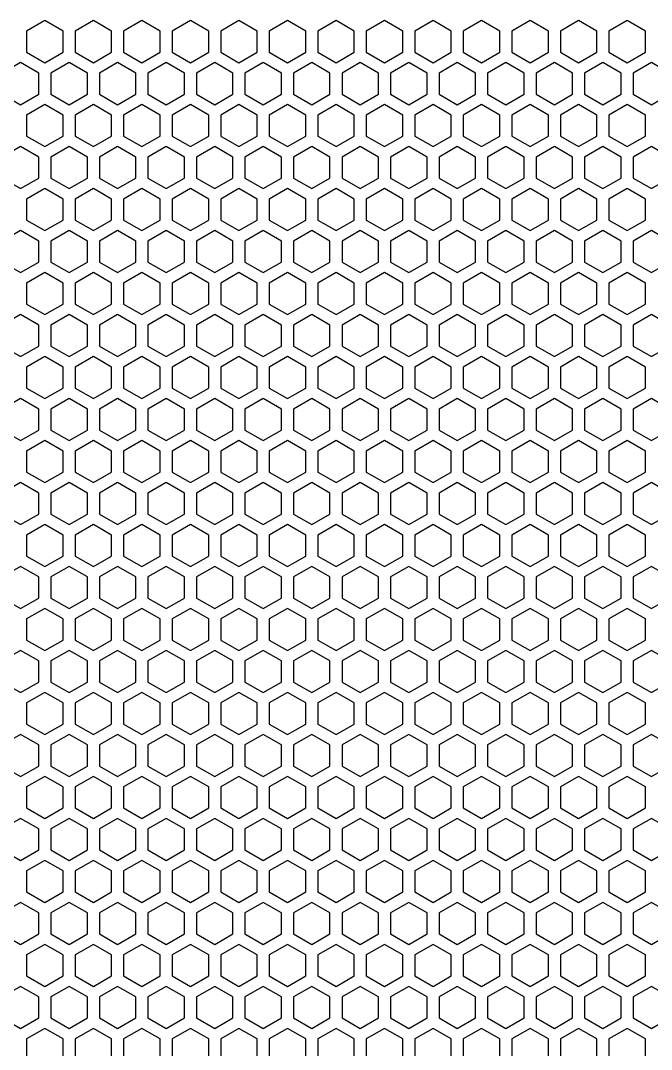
# Model space of a CAD drawing. Extents: x 2 to 204, y 16 to 190.
# Drawn here: x 51.5 to 103.9, y 104.5 to 190.1 of the extents above; entities that cross this region are included whole.
import ezdxf

# ---------------------------------------------------------------- set-up
doc = ezdxf.new("R2010")
doc.units = 0

msp = doc.modelspace()

# ---------------------------------------------------------------- linework, layer by layer
at = {"color": 7}
for points in [[(55.057551, 189.201402), (53.542006, 190.076402), (52.026464, 189.201402), (52.026464, 187.451405), (53.542006, 186.576405), (55.057551, 187.451405), (55.057551, 189.201402)], [(59.088635, 189.201402), (57.573093, 190.076402), (56.057551, 189.201402), (56.057551, 187.451405), (57.573093, 186.576405), (59.088635, 187.451405), (59.088635, 189.201402)], [(63.119718, 189.201402), (61.604176, 190.076402), (60.088634, 189.201402), (60.088634, 187.451405), (61.604176, 186.576405), (63.119718, 187.451405), (63.119718, 189.201402)], [(67.150801, 189.201402), (65.635259, 190.076402), (64.119717, 189.201402), (64.119717, 187.451405), (65.635259, 186.576405), (67.150801, 187.451405), (67.150801, 189.201402)], [(71.181887, 189.201402), (69.666343, 190.076402), (68.150801, 189.201402), (68.150801, 187.451405), (69.666343, 186.576405), (71.181887, 187.451405), (71.181887, 189.201402)], [(75.212968, 189.201402), (73.697426, 190.076402), (72.181884, 189.201402), (72.181884, 187.451405), (73.697426, 186.576405), (75.212968, 187.451405), (75.212968, 189.201402)], [(79.244054, 189.201402), (77.728512, 190.076402), (76.212968, 189.201402), (76.212968, 187.451405), (77.728512, 186.576405), (79.244054, 187.451405), (79.244054, 189.201402)], [(83.275138, 189.201402), (81.759596, 190.076402), (80.244051, 189.201402), (80.244051, 187.451405), (81.759596, 186.576405), (83.275138, 187.451405), (83.275138, 189.201402)], [(87.306221, 189.201402), (85.790679, 190.076402), (84.275137, 189.201402), (84.275137, 187.451405), (85.790679, 186.576405), (87.306221, 187.451405), (87.306221, 189.201402)], [(91.337304, 189.201402), (89.821762, 190.076402), (88.30622, 189.201402), (88.30622, 187.451405), (89.821762, 186.576405), (91.337304, 187.451405), (91.337304, 189.201402)], [(95.368388, 189.201402), (93.852846, 190.076402), (92.337304, 189.201402), (92.337304, 187.451405), (93.852846, 186.576405), (95.368388, 187.451405), (95.368388, 189.201402)], [(99.399474, 189.201402), (97.883929, 190.076402), (96.368387, 189.201402), (96.368387, 187.451405), (97.883929, 186.576405), (99.399474, 187.451405), (99.399474, 189.201402)], [(103.430557, 189.201402), (101.915013, 190.076402), (100.399471, 189.201402), (100.399471, 187.451405), (101.915013, 186.576405), (103.430557, 187.451405), (103.430557, 189.201402)], [(53.042008, 185.71038), (51.526466, 186.58538), (50.010924, 185.71038), (50.010924, 183.960383), (51.526466, 183.085383), (53.042008, 183.960383), (53.042008, 185.71038)], [(57.073092, 185.71038), (55.557549, 186.58538), (54.042007, 185.71038), (54.042007, 183.960383), (55.557549, 183.085383), (57.073092, 183.960383), (57.073092, 185.71038)], [(61.104175, 185.71038), (59.588633, 186.58538), (58.073091, 185.71038), (58.073091, 183.960383), (59.588633, 183.085383), (61.104175, 183.960383), (61.104175, 185.71038)], [(65.135261, 185.71038), (63.619719, 186.58538), (62.104174, 185.71038), (62.104174, 183.960383), (63.619719, 183.085383), (65.135261, 183.960383), (65.135261, 185.71038)], [(69.166344, 185.71038), (67.650802, 186.58538), (66.135258, 185.71038), (66.135258, 183.960383), (67.650802, 183.085383), (69.166344, 183.960383), (69.166344, 185.71038)], [(73.197428, 185.71038), (71.681886, 186.58538), (70.166344, 185.71038), (70.166344, 183.960383), (71.681886, 183.085383), (73.197428, 183.960383), (73.197428, 185.71038)], [(77.228511, 185.71038), (75.712969, 186.58538), (74.197427, 185.71038), (74.197427, 183.960383), (75.712969, 183.085383), (77.228511, 183.960383), (77.228511, 185.71038)], [(81.259595, 185.71038), (79.744053, 186.58538), (78.228511, 185.71038), (78.228511, 183.960383), (79.744053, 183.085383), (81.259595, 183.960383), (81.259595, 185.71038)], [(85.290681, 185.71038), (83.775136, 186.58538), (82.259594, 185.71038), (82.259594, 183.960383), (83.775136, 183.085383), (85.290681, 183.960383), (85.290681, 185.71038)], [(89.321764, 185.71038), (87.806219, 186.58538), (86.290677, 185.71038), (86.290677, 183.960383), (87.806219, 183.085383), (89.321764, 183.960383), (89.321764, 185.71038)], [(93.352847, 185.71038), (91.837305, 186.58538), (90.321763, 185.71038), (90.321763, 183.960383), (91.837305, 183.085383), (93.352847, 183.960383), (93.352847, 185.71038)], [(97.383931, 185.71038), (95.868389, 186.58538), (94.352847, 185.71038), (94.352847, 183.960383), (95.868389, 183.085383), (97.383931, 183.960383), (97.383931, 185.71038)], [(101.415014, 185.71038), (99.899472, 186.58538), (98.38393, 185.71038), (98.38393, 183.960383), (99.899472, 183.085383), (101.415014, 183.960383), (101.415014, 185.71038)], [(105.446098, 185.71038), (103.930556, 186.58538), (102.415014, 185.71038), (102.415014, 183.960383), (103.930556, 183.085383), (105.446098, 183.960383), (105.446098, 185.71038)], [(55.057551, 182.219361), (53.542006, 183.094358), (52.026464, 182.219361), (52.026464, 180.469361), (53.542006, 179.594364), (55.057551, 180.469361), (55.057551, 182.219361)], [(59.088635, 182.219361), (57.573093, 183.094358), (56.057551, 182.219361), (56.057551, 180.469361), (57.573093, 179.594364), (59.088635, 180.469361), (59.088635, 182.219361)], [(63.119718, 182.219361), (61.604176, 183.094358), (60.088634, 182.219361), (60.088634, 180.469361), (61.604176, 179.594364), (63.119718, 180.469361), (63.119718, 182.219361)], [(67.150801, 182.219361), (65.635259, 183.094358), (64.119717, 182.219361), (64.119717, 180.469361), (65.635259, 179.594364), (67.150801, 180.469361), (67.150801, 182.219361)], [(71.181887, 182.219361), (69.666343, 183.094358), (68.150801, 182.219361), (68.150801, 180.469361), (69.666343, 179.594364), (71.181887, 180.469361), (71.181887, 182.219361)], [(75.212968, 182.219361), (73.697426, 183.094358), (72.181884, 182.219361), (72.181884, 180.469361), (73.697426, 179.594364), (75.212968, 180.469361), (75.212968, 182.219361)], [(79.244054, 182.219361), (77.728512, 183.094358), (76.212968, 182.219361), (76.212968, 180.469361), (77.728512, 179.594364), (79.244054, 180.469361), (79.244054, 182.219361)], [(83.275138, 182.219361), (81.759596, 183.094358), (80.244051, 182.219361), (80.244051, 180.469361), (81.759596, 179.594364), (83.275138, 180.469361), (83.275138, 182.219361)], [(87.306221, 182.219361), (85.790679, 183.094358), (84.275137, 182.219361), (84.275137, 180.469361), (85.790679, 179.594364), (87.306221, 180.469361), (87.306221, 182.219361)], [(91.337304, 182.219361), (89.821762, 183.094358), (88.30622, 182.219361), (88.30622, 180.469361), (89.821762, 179.594364), (91.337304, 180.469361), (91.337304, 182.219361)], [(95.368388, 182.219361), (93.852846, 183.094358), (92.337304, 182.219361), (92.337304, 180.469361), (93.852846, 179.594364), (95.368388, 180.469361), (95.368388, 182.219361)], [(99.399474, 182.219361), (97.883929, 183.094358), (96.368387, 182.219361), (96.368387, 180.469361), (97.883929, 179.594364), (99.399474, 180.469361), (99.399474, 182.219361)], [(103.430557, 182.219361), (101.915013, 183.094358), (100.399471, 182.219361), (100.399471, 180.469361), (101.915013, 179.594364), (103.430557, 180.469361), (103.430557, 182.219361)], [(53.042008, 178.728339), (51.526466, 179.603339), (50.010924, 178.728339), (50.010924, 176.978342), (51.526466, 176.103342), (53.042008, 176.978342), (53.042008, 178.728339)], [(57.073092, 178.728339), (55.557549, 179.603339), (54.042007, 178.728339), (54.042007, 176.978342), (55.557549, 176.103342), (57.073092, 176.978342), (57.073092, 178.728339)], [(61.104175, 178.728339), (59.588633, 179.603339), (58.073091, 178.728339), (58.073091, 176.978342), (59.588633, 176.103342), (61.104175, 176.978342), (61.104175, 178.728339)], [(65.135261, 178.728339), (63.619719, 179.603339), (62.104174, 178.728339), (62.104174, 176.978342), (63.619719, 176.103342), (65.135261, 176.978342), (65.135261, 178.728339)], [(69.166344, 178.728339), (67.650802, 179.603339), (66.135258, 178.728339), (66.135258, 176.978342), (67.650802, 176.103342), (69.166344, 176.978342), (69.166344, 178.728339)], [(73.197428, 178.728339), (71.681886, 179.603339), (70.166344, 178.728339), (70.166344, 176.978342), (71.681886, 176.103342), (73.197428, 176.978342), (73.197428, 178.728339)], [(77.228511, 178.728339), (75.712969, 179.603339), (74.197427, 178.728339), (74.197427, 176.978342), (75.712969, 176.103342), (77.228511, 176.978342), (77.228511, 178.728339)], [(81.259595, 178.728339), (79.744053, 179.603339), (78.228511, 178.728339), (78.228511, 176.978342), (79.744053, 176.103342), (81.259595, 176.978342), (81.259595, 178.728339)], [(85.290681, 178.728339), (83.775136, 179.603339), (82.259594, 178.728339), (82.259594, 176.978342), (83.775136, 176.103342), (85.290681, 176.978342), (85.290681, 178.728339)], [(89.321764, 178.728339), (87.806219, 179.603339), (86.290677, 178.728339), (86.290677, 176.978342), (87.806219, 176.103342), (89.321764, 176.978342), (89.321764, 178.728339)], [(93.352847, 178.728339), (91.837305, 179.603339), (90.321763, 178.728339), (90.321763, 176.978342), (91.837305, 176.103342), (93.352847, 176.978342), (93.352847, 178.728339)], [(97.383931, 178.728339), (95.868389, 179.603339), (94.352847, 178.728339), (94.352847, 176.978342), (95.868389, 176.103342), (97.383931, 176.978342), (97.383931, 178.728339)], [(101.415014, 178.728339), (99.899472, 179.603339), (98.38393, 178.728339), (98.38393, 176.978342), (99.899472, 176.103342), (101.415014, 176.978342), (101.415014, 178.728339)], [(105.446098, 178.728339), (103.930556, 179.603339), (102.415014, 178.728339), (102.415014, 176.978342), (103.930556, 176.103342), (105.446098, 176.978342), (105.446098, 178.728339)], [(55.057551, 175.237317), (53.542006, 176.112317), (52.026464, 175.237317), (52.026464, 173.48732), (53.542006, 172.612321), (55.057551, 173.48732), (55.057551, 175.237317)], [(59.088635, 175.237317), (57.573093, 176.112317), (56.057551, 175.237317), (56.057551, 173.48732), (57.573093, 172.612321), (59.088635, 173.48732), (59.088635, 175.237317)], [(63.119718, 175.237317), (61.604176, 176.112317), (60.088634, 175.237317), (60.088634, 173.48732), (61.604176, 172.612321), (63.119718, 173.48732), (63.119718, 175.237317)], [(67.150801, 175.237317), (65.635259, 176.112317), (64.119717, 175.237317), (64.119717, 173.48732), (65.635259, 172.612321), (67.150801, 173.48732), (67.150801, 175.237317)], [(71.181887, 175.237317), (69.666343, 176.112317), (68.150801, 175.237317), (68.150801, 173.48732), (69.666343, 172.612321), (71.181887, 173.48732), (71.181887, 175.237317)], [(75.212968, 175.237317), (73.697426, 176.112317), (72.181884, 175.237317), (72.181884, 173.48732), (73.697426, 172.612321), (75.212968, 173.48732), (75.212968, 175.237317)], [(79.244054, 175.237317), (77.728512, 176.112317), (76.212968, 175.237317), (76.212968, 173.48732), (77.728512, 172.612321), (79.244054, 173.48732), (79.244054, 175.237317)], [(83.275138, 175.237317), (81.759596, 176.112317), (80.244051, 175.237317), (80.244051, 173.48732), (81.759596, 172.612321), (83.275138, 173.48732), (83.275138, 175.237317)], [(87.306221, 175.237317), (85.790679, 176.112317), (84.275137, 175.237317), (84.275137, 173.48732), (85.790679, 172.612321), (87.306221, 173.48732), (87.306221, 175.237317)], [(91.337304, 175.237317), (89.821762, 176.112317), (88.30622, 175.237317), (88.30622, 173.48732), (89.821762, 172.612321), (91.337304, 173.48732), (91.337304, 175.237317)], [(95.368388, 175.237317), (93.852846, 176.112317), (92.337304, 175.237317), (92.337304, 173.48732), (93.852846, 172.612321), (95.368388, 173.48732), (95.368388, 175.237317)], [(99.399474, 175.237317), (97.883929, 176.112317), (96.368387, 175.237317), (96.368387, 173.48732), (97.883929, 172.612321), (99.399474, 173.48732), (99.399474, 175.237317)], [(103.430557, 175.237317), (101.915013, 176.112317), (100.399471, 175.237317), (100.399471, 173.48732), (101.915013, 172.612321), (103.430557, 173.48732), (103.430557, 175.237317)], [(53.042008, 171.746298), (51.526466, 172.621298), (50.010924, 171.746298), (50.010924, 169.996301), (51.526466, 169.121301), (53.042008, 169.996301), (53.042008, 171.746298)], [(57.073092, 171.746298), (55.557549, 172.621298), (54.042007, 171.746298), (54.042007, 169.996301), (55.557549, 169.121301), (57.073092, 169.996301), (57.073092, 171.746298)], [(61.104175, 171.746298), (59.588633, 172.621298), (58.073091, 171.746298), (58.073091, 169.996301), (59.588633, 169.121301), (61.104175, 169.996301), (61.104175, 171.746298)], [(65.135261, 171.746298), (63.619719, 172.621298), (62.104174, 171.746298), (62.104174, 169.996301), (63.619719, 169.121301), (65.135261, 169.996301), (65.135261, 171.746298)], [(69.166344, 171.746298), (67.650802, 172.621298), (66.135258, 171.746298), (66.135258, 169.996301), (67.650802, 169.121301), (69.166344, 169.996301), (69.166344, 171.746298)], [(73.197428, 171.746298), (71.681886, 172.621298), (70.166344, 171.746298), (70.166344, 169.996301), (71.681886, 169.121301), (73.197428, 169.996301), (73.197428, 171.746298)], [(77.228511, 171.746298), (75.712969, 172.621298), (74.197427, 171.746298), (74.197427, 169.996301), (75.712969, 169.121301), (77.228511, 169.996301), (77.228511, 171.746298)], [(81.259595, 171.746298), (79.744053, 172.621298), (78.228511, 171.746298), (78.228511, 169.996301), (79.744053, 169.121301), (81.259595, 169.996301), (81.259595, 171.746298)], [(85.290681, 171.746298), (83.775136, 172.621298), (82.259594, 171.746298), (82.259594, 169.996301), (83.775136, 169.121301), (85.290681, 169.996301), (85.290681, 171.746298)], [(89.321764, 171.746298), (87.806219, 172.621298), (86.290677, 171.746298), (86.290677, 169.996301), (87.806219, 169.121301), (89.321764, 169.996301), (89.321764, 171.746298)], [(93.352847, 171.746298), (91.837305, 172.621298), (90.321763, 171.746298), (90.321763, 169.996301), (91.837305, 169.121301), (93.352847, 169.996301), (93.352847, 171.746298)], [(97.383931, 171.746298), (95.868389, 172.621298), (94.352847, 171.746298), (94.352847, 169.996301), (95.868389, 169.121301), (97.383931, 169.996301), (97.383931, 171.746298)], [(101.415014, 171.746298), (99.899472, 172.621298), (98.38393, 171.746298), (98.38393, 169.996301), (99.899472, 169.121301), (101.415014, 169.996301), (101.415014, 171.746298)], [(105.446098, 171.746298), (103.930556, 172.621298), (102.415014, 171.746298), (102.415014, 169.996301), (103.930556, 169.121301), (105.446098, 169.996301), (105.446098, 171.746298)], [(55.057551, 168.255276), (53.542006, 169.130276), (52.026464, 168.255276), (52.026464, 166.505279), (53.542006, 165.630279), (55.057551, 166.505279), (55.057551, 168.255276)], [(59.088635, 168.255276), (57.573093, 169.130276), (56.057551, 168.255276), (56.057551, 166.505279), (57.573093, 165.630279), (59.088635, 166.505279), (59.088635, 168.255276)], [(63.119718, 168.255276), (61.604176, 169.130276), (60.088634, 168.255276), (60.088634, 166.505279), (61.604176, 165.630279), (63.119718, 166.505279), (63.119718, 168.255276)], [(67.150801, 168.255276), (65.635259, 169.130276), (64.119717, 168.255276), (64.119717, 166.505279), (65.635259, 165.630279), (67.150801, 166.505279), (67.150801, 168.255276)], [(71.181887, 168.255276), (69.666343, 169.130276), (68.150801, 168.255276), (68.150801, 166.505279), (69.666343, 165.630279), (71.181887, 166.505279), (71.181887, 168.255276)], [(75.212968, 168.255276), (73.697426, 169.130276), (72.181884, 168.255276), (72.181884, 166.505279), (73.697426, 165.630279), (75.212968, 166.505279), (75.212968, 168.255276)], [(79.244054, 168.255276), (77.728512, 169.130276), (76.212968, 168.255276), (76.212968, 166.505279), (77.728512, 165.630279), (79.244054, 166.505279), (79.244054, 168.255276)], [(83.275138, 168.255276), (81.759596, 169.130276), (80.244051, 168.255276), (80.244051, 166.505279), (81.759596, 165.630279), (83.275138, 166.505279), (83.275138, 168.255276)], [(87.306221, 168.255276), (85.790679, 169.130276), (84.275137, 168.255276), (84.275137, 166.505279), (85.790679, 165.630279), (87.306221, 166.505279), (87.306221, 168.255276)], [(91.337304, 168.255276), (89.821762, 169.130276), (88.30622, 168.255276), (88.30622, 166.505279), (89.821762, 165.630279), (91.337304, 166.505279), (91.337304, 168.255276)], [(95.368388, 168.255276), (93.852846, 169.130276), (92.337304, 168.255276), (92.337304, 166.505279), (93.852846, 165.630279), (95.368388, 166.505279), (95.368388, 168.255276)], [(99.399474, 168.255276), (97.883929, 169.130276), (96.368387, 168.255276), (96.368387, 166.505279), (97.883929, 165.630279), (99.399474, 166.505279), (99.399474, 168.255276)], [(103.430557, 168.255276), (101.915013, 169.130276), (100.399471, 168.255276), (100.399471, 166.505279), (101.915013, 165.630279), (103.430557, 166.505279), (103.430557, 168.255276)], [(53.042008, 164.764254), (51.526466, 165.639254), (50.010924, 164.764254), (50.010924, 163.014257), (51.526466, 162.139258), (53.042008, 163.014257), (53.042008, 164.764254)], [(57.073092, 164.764254), (55.557549, 165.639254), (54.042007, 164.764254), (54.042007, 163.014257), (55.557549, 162.139258), (57.073092, 163.014257), (57.073092, 164.764254)], [(61.104175, 164.764254), (59.588633, 165.639254), (58.073091, 164.764254), (58.073091, 163.014257), (59.588633, 162.139258), (61.104175, 163.014257), (61.104175, 164.764254)], [(65.135261, 164.764254), (63.619719, 165.639254), (62.104174, 164.764254), (62.104174, 163.014257), (63.619719, 162.139258), (65.135261, 163.014257), (65.135261, 164.764254)], [(69.166344, 164.764254), (67.650802, 165.639254), (66.135258, 164.764254), (66.135258, 163.014257), (67.650802, 162.139258), (69.166344, 163.014257), (69.166344, 164.764254)], [(73.197428, 164.764254), (71.681886, 165.639254), (70.166344, 164.764254), (70.166344, 163.014257), (71.681886, 162.139258), (73.197428, 163.014257), (73.197428, 164.764254)], [(77.228511, 164.764254), (75.712969, 165.639254), (74.197427, 164.764254), (74.197427, 163.014257), (75.712969, 162.139258), (77.228511, 163.014257), (77.228511, 164.764254)], [(81.259595, 164.764254), (79.744053, 165.639254), (78.228511, 164.764254), (78.228511, 163.014257), (79.744053, 162.139258), (81.259595, 163.014257), (81.259595, 164.764254)], [(85.290681, 164.764254), (83.775136, 165.639254), (82.259594, 164.764254), (82.259594, 163.014257), (83.775136, 162.139258), (85.290681, 163.014257), (85.290681, 164.764254)], [(89.321764, 164.764254), (87.806219, 165.639254), (86.290677, 164.764254), (86.290677, 163.014257), (87.806219, 162.139258), (89.321764, 163.014257), (89.321764, 164.764254)], [(93.352847, 164.764254), (91.837305, 165.639254), (90.321763, 164.764254), (90.321763, 163.014257), (91.837305, 162.139258), (93.352847, 163.014257), (93.352847, 164.764254)], [(97.383931, 164.764254), (95.868389, 165.639254), (94.352847, 164.764254), (94.352847, 163.014257), (95.868389, 162.139258), (97.383931, 163.014257), (97.383931, 164.764254)], [(101.415014, 164.764254), (99.899472, 165.639254), (98.38393, 164.764254), (98.38393, 163.014257), (99.899472, 162.139258), (101.415014, 163.014257), (101.415014, 164.764254)], [(105.446098, 164.764254), (103.930556, 165.639254), (102.415014, 164.764254), (102.415014, 163.014257), (103.930556, 162.139258), (105.446098, 163.014257), (105.446098, 164.764254)], [(55.057551, 161.273235), (53.542006, 162.148235), (52.026464, 161.273235), (52.026464, 159.523238), (53.542006, 158.648238), (55.057551, 159.523238), (55.057551, 161.273235)], [(59.088635, 161.273235), (57.573093, 162.148235), (56.057551, 161.273235), (56.057551, 159.523238), (57.573093, 158.648238), (59.088635, 159.523238), (59.088635, 161.273235)], [(63.119718, 161.273235), (61.604176, 162.148235), (60.088634, 161.273235), (60.088634, 159.523238), (61.604176, 158.648238), (63.119718, 159.523238), (63.119718, 161.273235)], [(67.150801, 161.273235), (65.635259, 162.148235), (64.119717, 161.273235), (64.119717, 159.523238), (65.635259, 158.648238), (67.150801, 159.523238), (67.150801, 161.273235)], [(71.181887, 161.273235), (69.666343, 162.148235), (68.150801, 161.273235), (68.150801, 159.523238), (69.666343, 158.648238), (71.181887, 159.523238), (71.181887, 161.273235)], [(75.212968, 161.273235), (73.697426, 162.148235), (72.181884, 161.273235), (72.181884, 159.523238), (73.697426, 158.648238), (75.212968, 159.523238), (75.212968, 161.273235)], [(79.244054, 161.273235), (77.728512, 162.148235), (76.212968, 161.273235), (76.212968, 159.523238), (77.728512, 158.648238), (79.244054, 159.523238), (79.244054, 161.273235)], [(83.275138, 161.273235), (81.759596, 162.148235), (80.244051, 161.273235), (80.244051, 159.523238), (81.759596, 158.648238), (83.275138, 159.523238), (83.275138, 161.273235)], [(87.306221, 161.273235), (85.790679, 162.148235), (84.275137, 161.273235), (84.275137, 159.523238), (85.790679, 158.648238), (87.306221, 159.523238), (87.306221, 161.273235)], [(91.337304, 161.273235), (89.821762, 162.148235), (88.30622, 161.273235), (88.30622, 159.523238), (89.821762, 158.648238), (91.337304, 159.523238), (91.337304, 161.273235)], [(95.368388, 161.273235), (93.852846, 162.148235), (92.337304, 161.273235), (92.337304, 159.523238), (93.852846, 158.648238), (95.368388, 159.523238), (95.368388, 161.273235)], [(99.399474, 161.273235), (97.883929, 162.148235), (96.368387, 161.273235), (96.368387, 159.523238), (97.883929, 158.648238), (99.399474, 159.523238), (99.399474, 161.273235)], [(103.430557, 161.273235), (101.915013, 162.148235), (100.399471, 161.273235), (100.399471, 159.523238), (101.915013, 158.648238), (103.430557, 159.523238), (103.430557, 161.273235)], [(53.042008, 157.782213), (51.526466, 158.657213), (50.010924, 157.782213), (50.010924, 156.032216), (51.526466, 155.157216), (53.042008, 156.032216), (53.042008, 157.782213)], [(57.073092, 157.782213), (55.557549, 158.657213), (54.042007, 157.782213), (54.042007, 156.032216), (55.557549, 155.157216), (57.073092, 156.032216), (57.073092, 157.782213)], [(61.104175, 157.782213), (59.588633, 158.657213), (58.073091, 157.782213), (58.073091, 156.032216), (59.588633, 155.157216), (61.104175, 156.032216), (61.104175, 157.782213)], [(65.135261, 157.782213), (63.619719, 158.657213), (62.104174, 157.782213), (62.104174, 156.032216), (63.619719, 155.157216), (65.135261, 156.032216), (65.135261, 157.782213)], [(69.166344, 157.782213), (67.650802, 158.657213), (66.135258, 157.782213), (66.135258, 156.032216), (67.650802, 155.157216), (69.166344, 156.032216), (69.166344, 157.782213)], [(73.197428, 157.782213), (71.681886, 158.657213), (70.166344, 157.782213), (70.166344, 156.032216), (71.681886, 155.157216), (73.197428, 156.032216), (73.197428, 157.782213)], [(77.228511, 157.782213), (75.712969, 158.657213), (74.197427, 157.782213), (74.197427, 156.032216), (75.712969, 155.157216), (77.228511, 156.032216), (77.228511, 157.782213)], [(81.259595, 157.782213), (79.744053, 158.657213), (78.228511, 157.782213), (78.228511, 156.032216), (79.744053, 155.157216), (81.259595, 156.032216), (81.259595, 157.782213)], [(85.290681, 157.782213), (83.775136, 158.657213), (82.259594, 157.782213), (82.259594, 156.032216), (83.775136, 155.157216), (85.290681, 156.032216), (85.290681, 157.782213)], [(89.321764, 157.782213), (87.806219, 158.657213), (86.290677, 157.782213), (86.290677, 156.032216), (87.806219, 155.157216), (89.321764, 156.032216), (89.321764, 157.782213)], [(93.352847, 157.782213), (91.837305, 158.657213), (90.321763, 157.782213), (90.321763, 156.032216), (91.837305, 155.157216), (93.352847, 156.032216), (93.352847, 157.782213)], [(97.383931, 157.782213), (95.868389, 158.657213), (94.352847, 157.782213), (94.352847, 156.032216), (95.868389, 155.157216), (97.383931, 156.032216), (97.383931, 157.782213)], [(101.415014, 157.782213), (99.899472, 158.657213), (98.38393, 157.782213), (98.38393, 156.032216), (99.899472, 155.157216), (101.415014, 156.032216), (101.415014, 157.782213)], [(105.446098, 157.782213), (103.930556, 158.657213), (102.415014, 157.782213), (102.415014, 156.032216), (103.930556, 155.157216), (105.446098, 156.032216), (105.446098, 157.782213)], [(55.057551, 154.291194), (53.542006, 155.166191), (52.026464, 154.291194), (52.026464, 152.541194), (53.542006, 151.666197), (55.057551, 152.541194), (55.057551, 154.291194)], [(59.088635, 154.291194), (57.573093, 155.166191), (56.057551, 154.291194), (56.057551, 152.541194), (57.573093, 151.666197), (59.088635, 152.541194), (59.088635, 154.291194)], [(63.119718, 154.291194), (61.604176, 155.166191), (60.088634, 154.291194), (60.088634, 152.541194), (61.604176, 151.666197), (63.119718, 152.541194), (63.119718, 154.291194)], [(67.150801, 154.291194), (65.635259, 155.166191), (64.119717, 154.291194), (64.119717, 152.541194), (65.635259, 151.666197), (67.150801, 152.541194), (67.150801, 154.291194)], [(71.181887, 154.291194), (69.666343, 155.166191), (68.150801, 154.291194), (68.150801, 152.541194), (69.666343, 151.666197), (71.181887, 152.541194), (71.181887, 154.291194)], [(75.212968, 154.291194), (73.697426, 155.166191), (72.181884, 154.291194), (72.181884, 152.541194), (73.697426, 151.666197), (75.212968, 152.541194), (75.212968, 154.291194)], [(79.244054, 154.291194), (77.728512, 155.166191), (76.212968, 154.291194), (76.212968, 152.541194), (77.728512, 151.666197), (79.244054, 152.541194), (79.244054, 154.291194)], [(83.275138, 154.291194), (81.759596, 155.166191), (80.244051, 154.291194), (80.244051, 152.541194), (81.759596, 151.666197), (83.275138, 152.541194), (83.275138, 154.291194)], [(87.306221, 154.291194), (85.790679, 155.166191), (84.275137, 154.291194), (84.275137, 152.541194), (85.790679, 151.666197), (87.306221, 152.541194), (87.306221, 154.291194)], [(91.337304, 154.291194), (89.821762, 155.166191), (88.30622, 154.291194), (88.30622, 152.541194), (89.821762, 151.666197), (91.337304, 152.541194), (91.337304, 154.291194)], [(95.368388, 154.291194), (93.852846, 155.166191), (92.337304, 154.291194), (92.337304, 152.541194), (93.852846, 151.666197), (95.368388, 152.541194), (95.368388, 154.291194)], [(99.399474, 154.291194), (97.883929, 155.166191), (96.368387, 154.291194), (96.368387, 152.541194), (97.883929, 151.666197), (99.399474, 152.541194), (99.399474, 154.291194)], [(103.430557, 154.291194), (101.915013, 155.166191), (100.399471, 154.291194), (100.399471, 152.541194), (101.915013, 151.666197), (103.430557, 152.541194), (103.430557, 154.291194)], [(53.042008, 150.800172), (51.526466, 151.675169), (50.010924, 150.800172), (50.010924, 149.050172), (51.526466, 148.175175), (53.042008, 149.050172), (53.042008, 150.800172)], [(57.073092, 150.800172), (55.557549, 151.675169), (54.042007, 150.800172), (54.042007, 149.050172), (55.557549, 148.175175), (57.073092, 149.050172), (57.073092, 150.800172)], [(61.104175, 150.800172), (59.588633, 151.675169), (58.073091, 150.800172), (58.073091, 149.050172), (59.588633, 148.175175), (61.104175, 149.050172), (61.104175, 150.800172)], [(65.135261, 150.800172), (63.619719, 151.675169), (62.104174, 150.800172), (62.104174, 149.050172), (63.619719, 148.175175), (65.135261, 149.050172), (65.135261, 150.800172)], [(69.166344, 150.800172), (67.650802, 151.675169), (66.135258, 150.800172), (66.135258, 149.050172), (67.650802, 148.175175), (69.166344, 149.050172), (69.166344, 150.800172)], [(73.197428, 150.800172), (71.681886, 151.675169), (70.166344, 150.800172), (70.166344, 149.050172), (71.681886, 148.175175), (73.197428, 149.050172), (73.197428, 150.800172)], [(77.228511, 150.800172), (75.712969, 151.675169), (74.197427, 150.800172), (74.197427, 149.050172), (75.712969, 148.175175), (77.228511, 149.050172), (77.228511, 150.800172)], [(81.259595, 150.800172), (79.744053, 151.675169), (78.228511, 150.800172), (78.228511, 149.050172), (79.744053, 148.175175), (81.259595, 149.050172), (81.259595, 150.800172)], [(85.290681, 150.800172), (83.775136, 151.675169), (82.259594, 150.800172), (82.259594, 149.050172), (83.775136, 148.175175), (85.290681, 149.050172), (85.290681, 150.800172)], [(89.321764, 150.800172), (87.806219, 151.675169), (86.290677, 150.800172), (86.290677, 149.050172), (87.806219, 148.175175), (89.321764, 149.050172), (89.321764, 150.800172)], [(93.352847, 150.800172), (91.837305, 151.675169), (90.321763, 150.800172), (90.321763, 149.050172), (91.837305, 148.175175), (93.352847, 149.050172), (93.352847, 150.800172)], [(97.383931, 150.800172), (95.868389, 151.675169), (94.352847, 150.800172), (94.352847, 149.050172), (95.868389, 148.175175), (97.383931, 149.050172), (97.383931, 150.800172)], [(101.415014, 150.800172), (99.899472, 151.675169), (98.38393, 150.800172), (98.38393, 149.050172), (99.899472, 148.175175), (101.415014, 149.050172), (101.415014, 150.800172)], [(105.446098, 150.800172), (103.930556, 151.675169), (102.415014, 150.800172), (102.415014, 149.050172), (103.930556, 148.175175), (105.446098, 149.050172), (105.446098, 150.800172)], [(55.057551, 147.30915), (53.542006, 148.18415), (52.026464, 147.30915), (52.026464, 145.559153), (53.542006, 144.684153), (55.057551, 145.559153), (55.057551, 147.30915)], [(59.088635, 147.30915), (57.573093, 148.18415), (56.057551, 147.30915), (56.057551, 145.559153), (57.573093, 144.684153), (59.088635, 145.559153), (59.088635, 147.30915)], [(63.119718, 147.30915), (61.604176, 148.18415), (60.088634, 147.30915), (60.088634, 145.559153), (61.604176, 144.684153), (63.119718, 145.559153), (63.119718, 147.30915)], [(67.150801, 147.30915), (65.635259, 148.18415), (64.119717, 147.30915), (64.119717, 145.559153), (65.635259, 144.684153), (67.150801, 145.559153), (67.150801, 147.30915)], [(71.181887, 147.30915), (69.666343, 148.18415), (68.150801, 147.30915), (68.150801, 145.559153), (69.666343, 144.684153), (71.181887, 145.559153), (71.181887, 147.30915)], [(75.212968, 147.30915), (73.697426, 148.18415), (72.181884, 147.30915), (72.181884, 145.559153), (73.697426, 144.684153), (75.212968, 145.559153), (75.212968, 147.30915)], [(79.244054, 147.30915), (77.728512, 148.18415), (76.212968, 147.30915), (76.212968, 145.559153), (77.728512, 144.684153), (79.244054, 145.559153), (79.244054, 147.30915)], [(83.275138, 147.30915), (81.759596, 148.18415), (80.244051, 147.30915), (80.244051, 145.559153), (81.759596, 144.684153), (83.275138, 145.559153), (83.275138, 147.30915)], [(87.306221, 147.30915), (85.790679, 148.18415), (84.275137, 147.30915), (84.275137, 145.559153), (85.790679, 144.684153), (87.306221, 145.559153), (87.306221, 147.30915)], [(91.337304, 147.30915), (89.821762, 148.18415), (88.30622, 147.30915), (88.30622, 145.559153), (89.821762, 144.684153), (91.337304, 145.559153), (91.337304, 147.30915)], [(95.368388, 147.30915), (93.852846, 148.18415), (92.337304, 147.30915), (92.337304, 145.559153), (93.852846, 144.684153), (95.368388, 145.559153), (95.368388, 147.30915)], [(99.399474, 147.30915), (97.883929, 148.18415), (96.368387, 147.30915), (96.368387, 145.559153), (97.883929, 144.684153), (99.399474, 145.559153), (99.399474, 147.30915)], [(103.430557, 147.30915), (101.915013, 148.18415), (100.399471, 147.30915), (100.399471, 145.559153), (101.915013, 144.684153), (103.430557, 145.559153), (103.430557, 147.30915)], [(53.042008, 143.818128), (51.526466, 144.693128), (50.010924, 143.818128), (50.010924, 142.068131), (51.526466, 141.193134), (53.042008, 142.068131), (53.042008, 143.818128)], [(57.073092, 143.818128), (55.557549, 144.693128), (54.042007, 143.818128), (54.042007, 142.068131), (55.557549, 141.193134), (57.073092, 142.068131), (57.073092, 143.818128)], [(61.104175, 143.818128), (59.588633, 144.693128), (58.073091, 143.818128), (58.073091, 142.068131), (59.588633, 141.193134), (61.104175, 142.068131), (61.104175, 143.818128)], [(65.135261, 143.818128), (63.619719, 144.693128), (62.104174, 143.818128), (62.104174, 142.068131), (63.619719, 141.193134), (65.135261, 142.068131), (65.135261, 143.818128)], [(69.166344, 143.818128), (67.650802, 144.693128), (66.135258, 143.818128), (66.135258, 142.068131), (67.650802, 141.193134), (69.166344, 142.068131), (69.166344, 143.818128)], [(73.197428, 143.818128), (71.681886, 144.693128), (70.166344, 143.818128), (70.166344, 142.068131), (71.681886, 141.193134), (73.197428, 142.068131), (73.197428, 143.818128)], [(77.228511, 143.818128), (75.712969, 144.693128), (74.197427, 143.818128), (74.197427, 142.068131), (75.712969, 141.193134), (77.228511, 142.068131), (77.228511, 143.818128)], [(81.259595, 143.818128), (79.744053, 144.693128), (78.228511, 143.818128), (78.228511, 142.068131), (79.744053, 141.193134), (81.259595, 142.068131), (81.259595, 143.818128)], [(85.290681, 143.818128), (83.775136, 144.693128), (82.259594, 143.818128), (82.259594, 142.068131), (83.775136, 141.193134), (85.290681, 142.068131), (85.290681, 143.818128)], [(89.321764, 143.818128), (87.806219, 144.693128), (86.290677, 143.818128), (86.290677, 142.068131), (87.806219, 141.193134), (89.321764, 142.068131), (89.321764, 143.818128)], [(93.352847, 143.818128), (91.837305, 144.693128), (90.321763, 143.818128), (90.321763, 142.068131), (91.837305, 141.193134), (93.352847, 142.068131), (93.352847, 143.818128)], [(97.383931, 143.818128), (95.868389, 144.693128), (94.352847, 143.818128), (94.352847, 142.068131), (95.868389, 141.193134), (97.383931, 142.068131), (97.383931, 143.818128)], [(101.415014, 143.818128), (99.899472, 144.693128), (98.38393, 143.818128), (98.38393, 142.068131), (99.899472, 141.193134), (101.415014, 142.068131), (101.415014, 143.818128)], [(105.446098, 143.818128), (103.930556, 144.693128), (102.415014, 143.818128), (102.415014, 142.068131), (103.930556, 141.193134), (105.446098, 142.068131), (105.446098, 143.818128)], [(55.057551, 140.327109), (53.542006, 141.202106), (52.026464, 140.327109), (52.026464, 138.57711), (53.542006, 137.702112), (55.057551, 138.57711), (55.057551, 140.327109)], [(59.088635, 140.327109), (57.573093, 141.202106), (56.057551, 140.327109), (56.057551, 138.57711), (57.573093, 137.702112), (59.088635, 138.57711), (59.088635, 140.327109)], [(63.119718, 140.327109), (61.604176, 141.202106), (60.088634, 140.327109), (60.088634, 138.57711), (61.604176, 137.702112), (63.119718, 138.57711), (63.119718, 140.327109)], [(67.150801, 140.327109), (65.635259, 141.202106), (64.119717, 140.327109), (64.119717, 138.57711), (65.635259, 137.702112), (67.150801, 138.57711), (67.150801, 140.327109)], [(71.181887, 140.327109), (69.666343, 141.202106), (68.150801, 140.327109), (68.150801, 138.57711), (69.666343, 137.702112), (71.181887, 138.57711), (71.181887, 140.327109)], [(75.212968, 140.327109), (73.697426, 141.202106), (72.181884, 140.327109), (72.181884, 138.57711), (73.697426, 137.702112), (75.212968, 138.57711), (75.212968, 140.327109)], [(79.244054, 140.327109), (77.728512, 141.202106), (76.212968, 140.327109), (76.212968, 138.57711), (77.728512, 137.702112), (79.244054, 138.57711), (79.244054, 140.327109)], [(83.275138, 140.327109), (81.759596, 141.202106), (80.244051, 140.327109), (80.244051, 138.57711), (81.759596, 137.702112), (83.275138, 138.57711), (83.275138, 140.327109)], [(87.306221, 140.327109), (85.790679, 141.202106), (84.275137, 140.327109), (84.275137, 138.57711), (85.790679, 137.702112), (87.306221, 138.57711), (87.306221, 140.327109)], [(91.337304, 140.327109), (89.821762, 141.202106), (88.30622, 140.327109), (88.30622, 138.57711), (89.821762, 137.702112), (91.337304, 138.57711), (91.337304, 140.327109)], [(95.368388, 140.327109), (93.852846, 141.202106), (92.337304, 140.327109), (92.337304, 138.57711), (93.852846, 137.702112), (95.368388, 138.57711), (95.368388, 140.327109)], [(99.399474, 140.327109), (97.883929, 141.202106), (96.368387, 140.327109), (96.368387, 138.57711), (97.883929, 137.702112), (99.399474, 138.57711), (99.399474, 140.327109)], [(103.430557, 140.327109), (101.915013, 141.202106), (100.399471, 140.327109), (100.399471, 138.57711), (101.915013, 137.702112), (103.430557, 138.57711), (103.430557, 140.327109)], [(53.042008, 136.836087), (51.526466, 137.711087), (50.010924, 136.836087), (50.010924, 135.08609), (51.526466, 134.21109), (53.042008, 135.08609), (53.042008, 136.836087)], [(57.073092, 136.836087), (55.557549, 137.711087), (54.042007, 136.836087), (54.042007, 135.08609), (55.557549, 134.21109), (57.073092, 135.08609), (57.073092, 136.836087)], [(61.104175, 136.836087), (59.588633, 137.711087), (58.073091, 136.836087), (58.073091, 135.08609), (59.588633, 134.21109), (61.104175, 135.08609), (61.104175, 136.836087)], [(65.135261, 136.836087), (63.619719, 137.711087), (62.104174, 136.836087), (62.104174, 135.08609), (63.619719, 134.21109), (65.135261, 135.08609), (65.135261, 136.836087)], [(69.166344, 136.836087), (67.650802, 137.711087), (66.135258, 136.836087), (66.135258, 135.08609), (67.650802, 134.21109), (69.166344, 135.08609), (69.166344, 136.836087)], [(73.197428, 136.836087), (71.681886, 137.711087), (70.166344, 136.836087), (70.166344, 135.08609), (71.681886, 134.21109), (73.197428, 135.08609), (73.197428, 136.836087)], [(77.228511, 136.836087), (75.712969, 137.711087), (74.197427, 136.836087), (74.197427, 135.08609), (75.712969, 134.21109), (77.228511, 135.08609), (77.228511, 136.836087)], [(81.259595, 136.836087), (79.744053, 137.711087), (78.228511, 136.836087), (78.228511, 135.08609), (79.744053, 134.21109), (81.259595, 135.08609), (81.259595, 136.836087)], [(85.290681, 136.836087), (83.775136, 137.711087), (82.259594, 136.836087), (82.259594, 135.08609), (83.775136, 134.21109), (85.290681, 135.08609), (85.290681, 136.836087)], [(89.321764, 136.836087), (87.806219, 137.711087), (86.290677, 136.836087), (86.290677, 135.08609), (87.806219, 134.21109), (89.321764, 135.08609), (89.321764, 136.836087)], [(93.352847, 136.836087), (91.837305, 137.711087), (90.321763, 136.836087), (90.321763, 135.08609), (91.837305, 134.21109), (93.352847, 135.08609), (93.352847, 136.836087)], [(97.383931, 136.836087), (95.868389, 137.711087), (94.352847, 136.836087), (94.352847, 135.08609), (95.868389, 134.21109), (97.383931, 135.08609), (97.383931, 136.836087)], [(101.415014, 136.836087), (99.899472, 137.711087), (98.38393, 136.836087), (98.38393, 135.08609), (99.899472, 134.21109), (101.415014, 135.08609), (101.415014, 136.836087)], [(105.446098, 136.836087), (103.930556, 137.711087), (102.415014, 136.836087), (102.415014, 135.08609), (103.930556, 134.21109), (105.446098, 135.08609), (105.446098, 136.836087)], [(55.057551, 133.345065), (53.542006, 134.220065), (52.026464, 133.345065), (52.026464, 131.595068), (53.542006, 130.720069), (55.057551, 131.595068), (55.057551, 133.345065)], [(59.088635, 133.345065), (57.573093, 134.220065), (56.057551, 133.345065), (56.057551, 131.595068), (57.573093, 130.720069), (59.088635, 131.595068), (59.088635, 133.345065)], [(63.119718, 133.345065), (61.604176, 134.220065), (60.088634, 133.345065), (60.088634, 131.595068), (61.604176, 130.720069), (63.119718, 131.595068), (63.119718, 133.345065)], [(67.150801, 133.345065), (65.635259, 134.220065), (64.119717, 133.345065), (64.119717, 131.595068), (65.635259, 130.720069), (67.150801, 131.595068), (67.150801, 133.345065)], [(71.181887, 133.345065), (69.666343, 134.220065), (68.150801, 133.345065), (68.150801, 131.595068), (69.666343, 130.720069), (71.181887, 131.595068), (71.181887, 133.345065)], [(75.212968, 133.345065), (73.697426, 134.220065), (72.181884, 133.345065), (72.181884, 131.595068), (73.697426, 130.720069), (75.212968, 131.595068), (75.212968, 133.345065)], [(79.244054, 133.345065), (77.728512, 134.220065), (76.212968, 133.345065), (76.212968, 131.595068), (77.728512, 130.720069), (79.244054, 131.595068), (79.244054, 133.345065)], [(83.275138, 133.345065), (81.759596, 134.220065), (80.244051, 133.345065), (80.244051, 131.595068), (81.759596, 130.720069), (83.275138, 131.595068), (83.275138, 133.345065)], [(87.306221, 133.345065), (85.790679, 134.220065), (84.275137, 133.345065), (84.275137, 131.595068), (85.790679, 130.720069), (87.306221, 131.595068), (87.306221, 133.345065)], [(91.337304, 133.345065), (89.821762, 134.220065), (88.30622, 133.345065), (88.30622, 131.595068), (89.821762, 130.720069), (91.337304, 131.595068), (91.337304, 133.345065)], [(95.368388, 133.345065), (93.852846, 134.220065), (92.337304, 133.345065), (92.337304, 131.595068), (93.852846, 130.720069), (95.368388, 131.595068), (95.368388, 133.345065)], [(99.399474, 133.345065), (97.883929, 134.220065), (96.368387, 133.345065), (96.368387, 131.595068), (97.883929, 130.720069), (99.399474, 131.595068), (99.399474, 133.345065)], [(103.430557, 133.345065), (101.915013, 134.220065), (100.399471, 133.345065), (100.399471, 131.595068), (101.915013, 130.720069), (103.430557, 131.595068), (103.430557, 133.345065)], [(53.042008, 129.854046), (51.526466, 130.729043), (50.010924, 129.854046), (50.010924, 128.104047), (51.526466, 127.229049), (53.042008, 128.104047), (53.042008, 129.854046)], [(57.073092, 129.854046), (55.557549, 130.729043), (54.042007, 129.854046), (54.042007, 128.104047), (55.557549, 127.229049), (57.073092, 128.104047), (57.073092, 129.854046)], [(61.104175, 129.854046), (59.588633, 130.729043), (58.073091, 129.854046), (58.073091, 128.104047), (59.588633, 127.229049), (61.104175, 128.104047), (61.104175, 129.854046)], [(65.135261, 129.854046), (63.619719, 130.729043), (62.104174, 129.854046), (62.104174, 128.104047), (63.619719, 127.229049), (65.135261, 128.104047), (65.135261, 129.854046)], [(69.166344, 129.854046), (67.650802, 130.729043), (66.135258, 129.854046), (66.135258, 128.104047), (67.650802, 127.229049), (69.166344, 128.104047), (69.166344, 129.854046)], [(73.197428, 129.854046), (71.681886, 130.729043), (70.166344, 129.854046), (70.166344, 128.104047), (71.681886, 127.229049), (73.197428, 128.104047), (73.197428, 129.854046)], [(77.228511, 129.854046), (75.712969, 130.729043), (74.197427, 129.854046), (74.197427, 128.104047), (75.712969, 127.229049), (77.228511, 128.104047), (77.228511, 129.854046)], [(81.259595, 129.854046), (79.744053, 130.729043), (78.228511, 129.854046), (78.228511, 128.104047), (79.744053, 127.229049), (81.259595, 128.104047), (81.259595, 129.854046)], [(85.290681, 129.854046), (83.775136, 130.729043), (82.259594, 129.854046), (82.259594, 128.104047), (83.775136, 127.229049), (85.290681, 128.104047), (85.290681, 129.854046)], [(89.321764, 129.854046), (87.806219, 130.729043), (86.290677, 129.854046), (86.290677, 128.104047), (87.806219, 127.229049), (89.321764, 128.104047), (89.321764, 129.854046)], [(93.352847, 129.854046), (91.837305, 130.729043), (90.321763, 129.854046), (90.321763, 128.104047), (91.837305, 127.229049), (93.352847, 128.104047), (93.352847, 129.854046)], [(97.383931, 129.854046), (95.868389, 130.729043), (94.352847, 129.854046), (94.352847, 128.104047), (95.868389, 127.229049), (97.383931, 128.104047), (97.383931, 129.854046)], [(101.415014, 129.854046), (99.899472, 130.729043), (98.38393, 129.854046), (98.38393, 128.104047), (99.899472, 127.229049), (101.415014, 128.104047), (101.415014, 129.854046)], [(105.446098, 129.854046), (103.930556, 130.729043), (102.415014, 129.854046), (102.415014, 128.104047), (103.930556, 127.229049), (105.446098, 128.104047), (105.446098, 129.854046)], [(55.057551, 126.363024), (53.542006, 127.238024), (52.026464, 126.363024), (52.026464, 124.613027), (53.542006, 123.738028), (55.057551, 124.613027), (55.057551, 126.363024)], [(59.088635, 126.363024), (57.573093, 127.238024), (56.057551, 126.363024), (56.057551, 124.613027), (57.573093, 123.738028), (59.088635, 124.613027), (59.088635, 126.363024)], [(63.119718, 126.363024), (61.604176, 127.238024), (60.088634, 126.363024), (60.088634, 124.613027), (61.604176, 123.738028), (63.119718, 124.613027), (63.119718, 126.363024)], [(67.150801, 126.363024), (65.635259, 127.238024), (64.119717, 126.363024), (64.119717, 124.613027), (65.635259, 123.738028), (67.150801, 124.613027), (67.150801, 126.363024)], [(71.181887, 126.363024), (69.666343, 127.238024), (68.150801, 126.363024), (68.150801, 124.613027), (69.666343, 123.738028), (71.181887, 124.613027), (71.181887, 126.363024)], [(75.212968, 126.363024), (73.697426, 127.238024), (72.181884, 126.363024), (72.181884, 124.613027), (73.697426, 123.738028), (75.212968, 124.613027), (75.212968, 126.363024)], [(79.244054, 126.363024), (77.728512, 127.238024), (76.212968, 126.363024), (76.212968, 124.613027), (77.728512, 123.738028), (79.244054, 124.613027), (79.244054, 126.363024)], [(83.275138, 126.363024), (81.759596, 127.238024), (80.244051, 126.363024), (80.244051, 124.613027), (81.759596, 123.738028), (83.275138, 124.613027), (83.275138, 126.363024)], [(87.306221, 126.363024), (85.790679, 127.238024), (84.275137, 126.363024), (84.275137, 124.613027), (85.790679, 123.738028), (87.306221, 124.613027), (87.306221, 126.363024)], [(91.337304, 126.363024), (89.821762, 127.238024), (88.30622, 126.363024), (88.30622, 124.613027), (89.821762, 123.738028), (91.337304, 124.613027), (91.337304, 126.363024)], [(95.368388, 126.363024), (93.852846, 127.238024), (92.337304, 126.363024), (92.337304, 124.613027), (93.852846, 123.738028), (95.368388, 124.613027), (95.368388, 126.363024)], [(99.399474, 126.363024), (97.883929, 127.238024), (96.368387, 126.363024), (96.368387, 124.613027), (97.883929, 123.738028), (99.399474, 124.613027), (99.399474, 126.363024)], [(103.430557, 126.363024), (101.915013, 127.238024), (100.399471, 126.363024), (100.399471, 124.613027), (101.915013, 123.738028), (103.430557, 124.613027), (103.430557, 126.363024)], [(53.042008, 122.872002), (51.526466, 123.747002), (50.010924, 122.872002), (50.010924, 121.122005), (51.526466, 120.247006), (53.042008, 121.122005), (53.042008, 122.872002)], [(57.073092, 122.872002), (55.557549, 123.747002), (54.042007, 122.872002), (54.042007, 121.122005), (55.557549, 120.247006), (57.073092, 121.122005), (57.073092, 122.872002)], [(61.104175, 122.872002), (59.588633, 123.747002), (58.073091, 122.872002), (58.073091, 121.122005), (59.588633, 120.247006), (61.104175, 121.122005), (61.104175, 122.872002)], [(65.135261, 122.872002), (63.619719, 123.747002), (62.104174, 122.872002), (62.104174, 121.122005), (63.619719, 120.247006), (65.135261, 121.122005), (65.135261, 122.872002)], [(69.166344, 122.872002), (67.650802, 123.747002), (66.135258, 122.872002), (66.135258, 121.122005), (67.650802, 120.247006), (69.166344, 121.122005), (69.166344, 122.872002)], [(73.197428, 122.872002), (71.681886, 123.747002), (70.166344, 122.872002), (70.166344, 121.122005), (71.681886, 120.247006), (73.197428, 121.122005), (73.197428, 122.872002)], [(77.228511, 122.872002), (75.712969, 123.747002), (74.197427, 122.872002), (74.197427, 121.122005), (75.712969, 120.247006), (77.228511, 121.122005), (77.228511, 122.872002)], [(81.259595, 122.872002), (79.744053, 123.747002), (78.228511, 122.872002), (78.228511, 121.122005), (79.744053, 120.247006), (81.259595, 121.122005), (81.259595, 122.872002)], [(85.290681, 122.872002), (83.775136, 123.747002), (82.259594, 122.872002), (82.259594, 121.122005), (83.775136, 120.247006), (85.290681, 121.122005), (85.290681, 122.872002)], [(89.321764, 122.872002), (87.806219, 123.747002), (86.290677, 122.872002), (86.290677, 121.122005), (87.806219, 120.247006), (89.321764, 121.122005), (89.321764, 122.872002)], [(93.352847, 122.872002), (91.837305, 123.747002), (90.321763, 122.872002), (90.321763, 121.122005), (91.837305, 120.247006), (93.352847, 121.122005), (93.352847, 122.872002)], [(97.383931, 122.872002), (95.868389, 123.747002), (94.352847, 122.872002), (94.352847, 121.122005), (95.868389, 120.247006), (97.383931, 121.122005), (97.383931, 122.872002)], [(101.415014, 122.872002), (99.899472, 123.747002), (98.38393, 122.872002), (98.38393, 121.122005), (99.899472, 120.247006), (101.415014, 121.122005), (101.415014, 122.872002)], [(105.446098, 122.872002), (103.930556, 123.747002), (102.415014, 122.872002), (102.415014, 121.122005), (103.930556, 120.247006), (105.446098, 121.122005), (105.446098, 122.872002)], [(55.057551, 119.380983), (53.542006, 120.25598), (52.026464, 119.380983), (52.026464, 117.630984), (53.542006, 116.755986), (55.057551, 117.630984), (55.057551, 119.380983)], [(59.088635, 119.380983), (57.573093, 120.25598), (56.057551, 119.380983), (56.057551, 117.630984), (57.573093, 116.755986), (59.088635, 117.630984), (59.088635, 119.380983)], [(63.119718, 119.380983), (61.604176, 120.25598), (60.088634, 119.380983), (60.088634, 117.630984), (61.604176, 116.755986), (63.119718, 117.630984), (63.119718, 119.380983)], [(67.150801, 119.380983), (65.635259, 120.25598), (64.119717, 119.380983), (64.119717, 117.630984), (65.635259, 116.755986), (67.150801, 117.630984), (67.150801, 119.380983)], [(71.181887, 119.380983), (69.666343, 120.25598), (68.150801, 119.380983), (68.150801, 117.630984), (69.666343, 116.755986), (71.181887, 117.630984), (71.181887, 119.380983)], [(75.212968, 119.380983), (73.697426, 120.25598), (72.181884, 119.380983), (72.181884, 117.630984), (73.697426, 116.755986), (75.212968, 117.630984), (75.212968, 119.380983)], [(79.244054, 119.380983), (77.728512, 120.25598), (76.212968, 119.380983), (76.212968, 117.630984), (77.728512, 116.755986), (79.244054, 117.630984), (79.244054, 119.380983)], [(83.275138, 119.380983), (81.759596, 120.25598), (80.244051, 119.380983), (80.244051, 117.630984), (81.759596, 116.755986), (83.275138, 117.630984), (83.275138, 119.380983)], [(87.306221, 119.380983), (85.790679, 120.25598), (84.275137, 119.380983), (84.275137, 117.630984), (85.790679, 116.755986), (87.306221, 117.630984), (87.306221, 119.380983)], [(91.337304, 119.380983), (89.821762, 120.25598), (88.30622, 119.380983), (88.30622, 117.630984), (89.821762, 116.755986), (91.337304, 117.630984), (91.337304, 119.380983)], [(95.368388, 119.380983), (93.852846, 120.25598), (92.337304, 119.380983), (92.337304, 117.630984), (93.852846, 116.755986), (95.368388, 117.630984), (95.368388, 119.380983)], [(99.399474, 119.380983), (97.883929, 120.25598), (96.368387, 119.380983), (96.368387, 117.630984), (97.883929, 116.755986), (99.399474, 117.630984), (99.399474, 119.380983)], [(103.430557, 119.380983), (101.915013, 120.25598), (100.399471, 119.380983), (100.399471, 117.630984), (101.915013, 116.755986), (103.430557, 117.630984), (103.430557, 119.380983)], [(53.042008, 115.889961), (51.526466, 116.764961), (50.010924, 115.889961), (50.010924, 114.139962), (51.526466, 113.264965), (53.042008, 114.139962), (53.042008, 115.889961)], [(57.073092, 115.889961), (55.557549, 116.764961), (54.042007, 115.889961), (54.042007, 114.139962), (55.557549, 113.264965), (57.073092, 114.139962), (57.073092, 115.889961)], [(61.104175, 115.889961), (59.588633, 116.764961), (58.073091, 115.889961), (58.073091, 114.139962), (59.588633, 113.264965), (61.104175, 114.139962), (61.104175, 115.889961)], [(65.135261, 115.889961), (63.619719, 116.764961), (62.104174, 115.889961), (62.104174, 114.139962), (63.619719, 113.264965), (65.135261, 114.139962), (65.135261, 115.889961)], [(69.166344, 115.889961), (67.650802, 116.764961), (66.135258, 115.889961), (66.135258, 114.139962), (67.650802, 113.264965), (69.166344, 114.139962), (69.166344, 115.889961)], [(73.197428, 115.889961), (71.681886, 116.764961), (70.166344, 115.889961), (70.166344, 114.139962), (71.681886, 113.264965), (73.197428, 114.139962), (73.197428, 115.889961)], [(77.228511, 115.889961), (75.712969, 116.764961), (74.197427, 115.889961), (74.197427, 114.139962), (75.712969, 113.264965), (77.228511, 114.139962), (77.228511, 115.889961)], [(81.259595, 115.889961), (79.744053, 116.764961), (78.228511, 115.889961), (78.228511, 114.139962), (79.744053, 113.264965), (81.259595, 114.139962), (81.259595, 115.889961)], [(85.290681, 115.889961), (83.775136, 116.764961), (82.259594, 115.889961), (82.259594, 114.139962), (83.775136, 113.264965), (85.290681, 114.139962), (85.290681, 115.889961)], [(89.321764, 115.889961), (87.806219, 116.764961), (86.290677, 115.889961), (86.290677, 114.139962), (87.806219, 113.264965), (89.321764, 114.139962), (89.321764, 115.889961)], [(93.352847, 115.889961), (91.837305, 116.764961), (90.321763, 115.889961), (90.321763, 114.139962), (91.837305, 113.264965), (93.352847, 114.139962), (93.352847, 115.889961)], [(97.383931, 115.889961), (95.868389, 116.764961), (94.352847, 115.889961), (94.352847, 114.139962), (95.868389, 113.264965), (97.383931, 114.139962), (97.383931, 115.889961)], [(101.415014, 115.889961), (99.899472, 116.764961), (98.38393, 115.889961), (98.38393, 114.139962), (99.899472, 113.264965), (101.415014, 114.139962), (101.415014, 115.889961)], [(105.446098, 115.889961), (103.930556, 116.764961), (102.415014, 115.889961), (102.415014, 114.139962), (103.930556, 113.264965), (105.446098, 114.139962), (105.446098, 115.889961)], [(55.057551, 112.398939), (53.542006, 113.273939), (52.026464, 112.398939), (52.026464, 110.648942), (53.542006, 109.773943), (55.057551, 110.648942), (55.057551, 112.398939)], [(59.088635, 112.398939), (57.573093, 113.273939), (56.057551, 112.398939), (56.057551, 110.648942), (57.573093, 109.773943), (59.088635, 110.648942), (59.088635, 112.398939)], [(63.119718, 112.398939), (61.604176, 113.273939), (60.088634, 112.398939), (60.088634, 110.648942), (61.604176, 109.773943), (63.119718, 110.648942), (63.119718, 112.398939)], [(67.150801, 112.398939), (65.635259, 113.273939), (64.119717, 112.398939), (64.119717, 110.648942), (65.635259, 109.773943), (67.150801, 110.648942), (67.150801, 112.398939)], [(71.181887, 112.398939), (69.666343, 113.273939), (68.150801, 112.398939), (68.150801, 110.648942), (69.666343, 109.773943), (71.181887, 110.648942), (71.181887, 112.398939)], [(75.212968, 112.398939), (73.697426, 113.273939), (72.181884, 112.398939), (72.181884, 110.648942), (73.697426, 109.773943), (75.212968, 110.648942), (75.212968, 112.398939)], [(79.244054, 112.398939), (77.728512, 113.273939), (76.212968, 112.398939), (76.212968, 110.648942), (77.728512, 109.773943), (79.244054, 110.648942), (79.244054, 112.398939)], [(83.275138, 112.398939), (81.759596, 113.273939), (80.244051, 112.398939), (80.244051, 110.648942), (81.759596, 109.773943), (83.275138, 110.648942), (83.275138, 112.398939)], [(87.306221, 112.398939), (85.790679, 113.273939), (84.275137, 112.398939), (84.275137, 110.648942), (85.790679, 109.773943), (87.306221, 110.648942), (87.306221, 112.398939)], [(91.337304, 112.398939), (89.821762, 113.273939), (88.30622, 112.398939), (88.30622, 110.648942), (89.821762, 109.773943), (91.337304, 110.648942), (91.337304, 112.398939)], [(95.368388, 112.398939), (93.852846, 113.273939), (92.337304, 112.398939), (92.337304, 110.648942), (93.852846, 109.773943), (95.368388, 110.648942), (95.368388, 112.398939)], [(99.399474, 112.398939), (97.883929, 113.273939), (96.368387, 112.398939), (96.368387, 110.648942), (97.883929, 109.773943), (99.399474, 110.648942), (99.399474, 112.398939)], [(103.430557, 112.398939), (101.915013, 113.273939), (100.399471, 112.398939), (100.399471, 110.648942), (101.915013, 109.773943), (103.430557, 110.648942), (103.430557, 112.398939)], [(53.042008, 108.907918), (51.526466, 109.782917), (50.010924, 108.907918), (50.010924, 107.157921), (51.526466, 106.282923), (53.042008, 107.157921), (53.042008, 108.907918)], [(57.073092, 108.907918), (55.557549, 109.782917), (54.042007, 108.907918), (54.042007, 107.157921), (55.557549, 106.282923), (57.073092, 107.157921), (57.073092, 108.907918)], [(61.104175, 108.907918), (59.588633, 109.782917), (58.073091, 108.907918), (58.073091, 107.157921), (59.588633, 106.282923), (61.104175, 107.157921), (61.104175, 108.907918)], [(65.135261, 108.907918), (63.619719, 109.782917), (62.104174, 108.907918), (62.104174, 107.157921), (63.619719, 106.282923), (65.135261, 107.157921), (65.135261, 108.907918)], [(69.166344, 108.907918), (67.650802, 109.782917), (66.135258, 108.907918), (66.135258, 107.157921), (67.650802, 106.282923), (69.166344, 107.157921), (69.166344, 108.907918)], [(73.197428, 108.907918), (71.681886, 109.782917), (70.166344, 108.907918), (70.166344, 107.157921), (71.681886, 106.282923), (73.197428, 107.157921), (73.197428, 108.907918)], [(77.228511, 108.907918), (75.712969, 109.782917), (74.197427, 108.907918), (74.197427, 107.157921), (75.712969, 106.282923), (77.228511, 107.157921), (77.228511, 108.907918)], [(81.259595, 108.907918), (79.744053, 109.782917), (78.228511, 108.907918), (78.228511, 107.157921), (79.744053, 106.282923), (81.259595, 107.157921), (81.259595, 108.907918)], [(85.290681, 108.907918), (83.775136, 109.782917), (82.259594, 108.907918), (82.259594, 107.157921), (83.775136, 106.282923), (85.290681, 107.157921), (85.290681, 108.907918)], [(89.321764, 108.907918), (87.806219, 109.782917), (86.290677, 108.907918), (86.290677, 107.157921), (87.806219, 106.282923), (89.321764, 107.157921), (89.321764, 108.907918)], [(93.352847, 108.907918), (91.837305, 109.782917), (90.321763, 108.907918), (90.321763, 107.157921), (91.837305, 106.282923), (93.352847, 107.157921), (93.352847, 108.907918)], [(97.383931, 108.907918), (95.868389, 109.782917), (94.352847, 108.907918), (94.352847, 107.157921), (95.868389, 106.282923), (97.383931, 107.157921), (97.383931, 108.907918)], [(101.415014, 108.907918), (99.899472, 109.782917), (98.38393, 108.907918), (98.38393, 107.157921), (99.899472, 106.282923), (101.415014, 107.157921), (101.415014, 108.907918)], [(105.446098, 108.907918), (103.930556, 109.782917), (102.415014, 108.907918), (102.415014, 107.157921), (103.930556, 106.282923), (105.446098, 107.157921), (105.446098, 108.907918)], [(55.057551, 105.416898), (53.542006, 106.291898), (52.026464, 105.416898), (52.026464, 103.666901), (53.542006, 102.791902), (55.057551, 103.666901), (55.057551, 105.416898)], [(59.088635, 105.416898), (57.573093, 106.291898), (56.057551, 105.416898), (56.057551, 103.666901), (57.573093, 102.791902), (59.088635, 103.666901), (59.088635, 105.416898)], [(63.119718, 105.416898), (61.604176, 106.291898), (60.088634, 105.416898), (60.088634, 103.666901), (61.604176, 102.791902), (63.119718, 103.666901), (63.119718, 105.416898)], [(67.150801, 105.416898), (65.635259, 106.291898), (64.119717, 105.416898), (64.119717, 103.666901), (65.635259, 102.791902), (67.150801, 103.666901), (67.150801, 105.416898)], [(71.181887, 105.416898), (69.666343, 106.291898), (68.150801, 105.416898), (68.150801, 103.666901), (69.666343, 102.791902), (71.181887, 103.666901), (71.181887, 105.416898)], [(75.212968, 105.416898), (73.697426, 106.291898), (72.181884, 105.416898), (72.181884, 103.666901), (73.697426, 102.791902), (75.212968, 103.666901), (75.212968, 105.416898)], [(79.244054, 105.416898), (77.728512, 106.291898), (76.212968, 105.416898), (76.212968, 103.666901), (77.728512, 102.791902), (79.244054, 103.666901), (79.244054, 105.416898)], [(83.275138, 105.416898), (81.759596, 106.291898), (80.244051, 105.416898), (80.244051, 103.666901), (81.759596, 102.791902), (83.275138, 103.666901), (83.275138, 105.416898)], [(87.306221, 105.416898), (85.790679, 106.291898), (84.275137, 105.416898), (84.275137, 103.666901), (85.790679, 102.791902), (87.306221, 103.666901), (87.306221, 105.416898)], [(91.337304, 105.416898), (89.821762, 106.291898), (88.30622, 105.416898), (88.30622, 103.666901), (89.821762, 102.791902), (91.337304, 103.666901), (91.337304, 105.416898)], [(95.368388, 105.416898), (93.852846, 106.291898), (92.337304, 105.416898), (92.337304, 103.666901), (93.852846, 102.791902), (95.368388, 103.666901), (95.368388, 105.416898)], [(99.399474, 105.416898), (97.883929, 106.291898), (96.368387, 105.416898), (96.368387, 103.666901), (97.883929, 102.791902), (99.399474, 103.666901), (99.399474, 105.416898)], [(103.430557, 105.416898), (101.915013, 106.291898), (100.399471, 105.416898), (100.399471, 103.666901), (101.915013, 102.791902), (103.430557, 103.666901), (103.430557, 105.416898)]]:
    msp.add_lwpolyline(points, dxfattribs=at)

doc.saveas('drawing.dxf')
